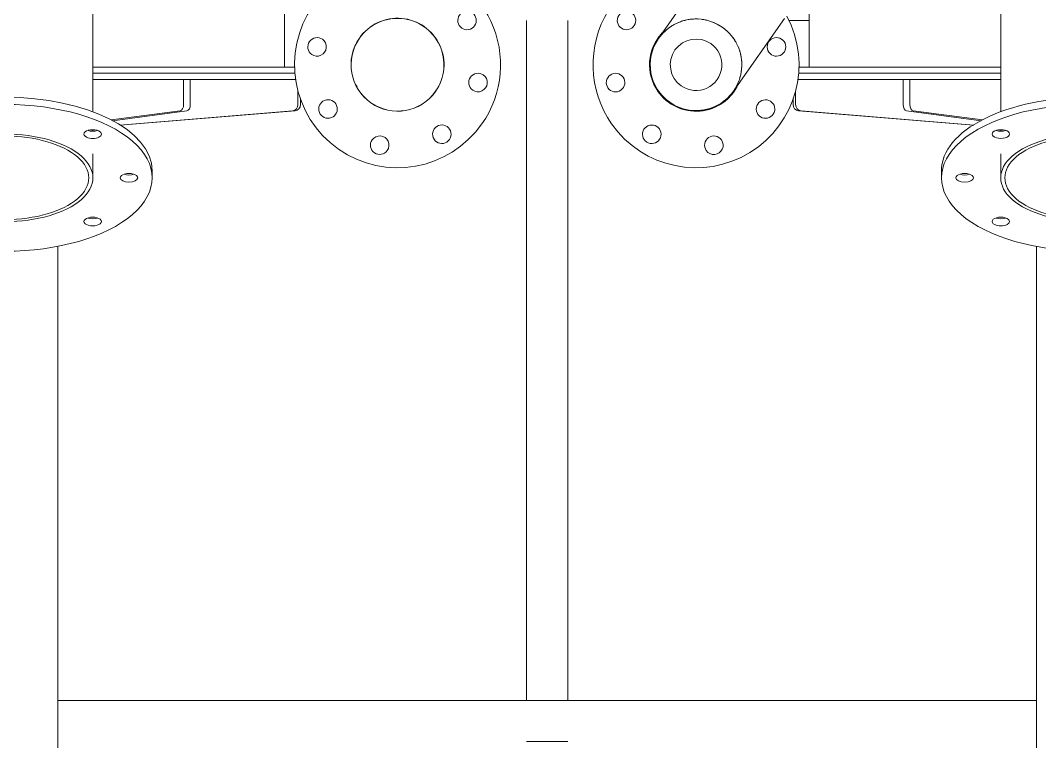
# Model space of a CAD drawing. Header units: millimetres. Extents: x -4617 to 4428, y -2900 to 2818.
# Drawn here: x -2920 to -1930, y 698 to 1398 of the extents above; entities that cross this region are included whole.
import ezdxf

# ---------------------------------------------------------------- set-up
doc = ezdxf.new("R2010")
doc.units = ezdxf.units.MM
doc.layers.add('A_--------_E-', color=8, linetype='Continuous', lineweight=9)
doc.layers.add('M-_EQPT----_E', color=7, linetype='Continuous', lineweight=9)

# ---------------------------------------------------------------- blocks, each defined once
blk = doc.blocks.new('PNS-0100 MAIN FRAME - ASY PNS-0100 MAIN FRAME_iam-651195-Разрез 1')
at = {"layer": 'A_--------_E-'}
for p, q in [((-2428.18, 1398.2), (-2428.18, 738.2)), ((-2388.18, 738.2), (-2388.18, 1398.2)), ((-2173.54, 1398.2), (-2153.94, 1398.2)), ((-2883.18, 389.29), (-2883.18, 1179.07)), ((-1933.18, 1178.93), (-1933.18, 88.2)), ((-1933.18, 738.2), (-2883.18, 738.2)), ((-2883.18, 738.2), (-2883.18, 734.2)), ((-2883.18, 702.2), (-2883.18, 734.2)), ((-2424.18, 738.2), (-2428.18, 738.2)), ((-2424.18, 738.2), (-2392.18, 738.2)), ((-2388.18, 738.2), (-2392.18, 738.2)), ((-1933.18, 738.2), (-1933.18, 734.2)), ((-1933.18, 702.2), (-1933.18, 734.2)), ((-2883.18, 702.2), (-2883.18, 698.2)), ((-2428.18, 698.2), (-2424.18, 698.2)), ((-2392.18, 698.2), (-2424.18, 698.2)), ((-2392.18, 698.2), (-2388.18, 698.2)), ((-1933.18, 702.2), (-1933.18, 698.2))]:
    blk.add_line(p, q, dxfattribs=at)
blk = doc.blocks.new('PNS-0100 MAIN FRAME - Standard-550811-Разрез 1')
blk.add_blockref('PNS-0100 MAIN FRAME - ASY PNS-0100 MAIN FRAME_iam-651195-Разрез 1', (0, 0))
blk = doc.blocks.new('PNS-Filter column D1000 _Left side_ - ASY PNS-Filter column D1000_iam-892261-Разрез 1')
at = {"layer": 'A_--------_E-'}
for p, q in [((-2663.19, 1433.43), (-2663.19, 1352.92)), ((-2663.19, 1352.92), (-2663.19, 1433.43)), ((-2849.19, 1420.69), (-2849.19, 1309.3)), ((-2520.67, 1385.84), (-2520.27, 1385.28)), ((-2849.17, 1352.92), (-2652.81, 1352.92)), ((-2849.17, 1346.92), (-2846.46, 1346.92)), ((-2846.46, 1346.92), (-2836.28, 1346.92)), ((-2836.28, 1346.92), (-2817.78, 1346.92)), ((-2817.78, 1346.92), (-2806.42, 1346.92)), ((-2806.42, 1346.92), (-2790.03, 1346.92)), ((-2790.04, 1346.92), (-2778.48, 1346.92)), ((-2778.49, 1346.92), (-2763.45, 1346.92)), ((-2763.46, 1346.92), (-2752.14, 1346.92)), ((-2752.14, 1346.92), (-2738.19, 1346.92)), ((-2738.2, 1346.92), (-2727.42, 1346.92)), ((-2727.43, 1346.92), (-2714.62, 1346.92)), ((-2714.62, 1346.92), (-2704.47, 1346.92)), ((-2704.47, 1346.92), (-2692.76, 1346.92)), ((-2692.77, 1346.92), (-2683.42, 1346.92)), ((-2683.43, 1346.92), (-2672.85, 1346.92)), ((-2672.85, 1346.92), (-2664.44, 1346.92)), ((-2664.44, 1346.92), (-2655.05, 1346.92)), ((-2655.05, 1346.92), (-2652.95, 1346.92)), ((-2849.15, 1340.92), (-2652.03, 1340.92)), ((-2761.09, 1316.47), (-2761.09, 1340.92)), ((-2754.62, 1340.92), (-2754.62, 1316.47)), ((-2592.59, 1333.57), (-2594.36, 1336.09)), ((-2650.11, 1316.47), (-2650.11, 1329.64)), ((-2647.64, 1322.67), (-2647.64, 1316.47)), ((-2831.53, 1301.52), (-2764.34, 1310.48)), ((-2757.87, 1310.48), (-2830.17, 1300.84)), ((-2822.99, 1296.66), (-2655.37, 1310.48)), ((-2652.9, 1310.48), (-2822.72, 1296.48)), ((-2849.19, 1291.94), (-2849.19, 1290.66)), ((-2849.19, 1268.64), (-2849.19, 1245.41)), ((-2791.69, 1252.34), (-2791.69, 1245.41))]:
    blk.add_line(p, q, dxfattribs=at)
for centre, radius, start, end in [((-2553.45, 1355.17), 100, 325, 145), ((-2553.45, 1355.17), 100, 145, 325), ((-2485.98, 1398.16), 9, 100, 280), ((-2485.98, 1398.16), 9, 280, 100), ((-2553.45, 1355.17), 45.15, 325, 145), ((-2631.56, 1372.49), 9, 55, 235), ((-2631.56, 1372.49), 9, 235, 55), ((-2553.45, 1355.17), 45.15, 145, 325), ((-2475.35, 1337.86), 9, 55, 235), ((-2475.35, 1337.86), 9, 235, 55), ((-2620.93, 1312.19), 9, 100, 280), ((-2620.93, 1312.19), 9, 280, 100), ((-2510.47, 1287.7), 9, 10, 190), ((-2510.47, 1287.7), 9, 190, 10), ((-2570.77, 1277.07), 9, 145, 325), ((-2570.77, 1277.07), 9, 325, 145)]:
    blk.add_arc(centre, radius, start, end, dxfattribs=at)
for centre, major_axis, ratio, start_param, end_param in [((-2934.19, 1252.34), (142.5, 0), 0.5, 0, 1.570796), ((-2934.19, 1245.41), (142.5, 0), 0.5, 4.712389, 7.853982), ((-2764.62, 1316.47), (0, 6), 0.587785, 3.219864, 4.712389), ((-2758.14, 1316.47), (0, 6), 0.587785, 3.219864, 4.712389), ((-2655.81, 1316.47), (0, 6), 0.951057, 3.219864, 4.712389), ((-2653.34, 1316.47), (0, 6), 0.951057, 3.219864, 4.712389), ((-2934.19, 1245.41), (85, 0), 0.5, 4.712389, 7.853982), ((-2934.19, 1245.41), (85, 0), 0.5, 4.712389, 7.853982), ((-2849.34, 1287.84), (8.5, 0), 0.5, 0.785398, 3.926991), ((-2849.34, 1287.84), (8.5, 0), 0.5, 3.926991, 7.068583), ((-2849.34, 1294.77), (8.5, 0), 0.5, 4.145429, 5.279349), ((-2934.19, 1245.41), (81, 0), 0.5, 4.712389, 7.853982), ((-2814.19, 1245.41), (8.5, 0), 0.5, 0, 3.141593), ((-2814.19, 1252.34), (8.5, 0), 0.5, 4.115917, 5.308861), ((-2814.19, 1245.41), (8.5, 0), 0.5, 3.141593, 6.283185), ((-2849.34, 1202.98), (8.5, 0), 0.5, 5.497787, 8.63938), ((-2849.34, 1202.98), (8.5, 0), 0.5, 2.356194, 5.497787), ((-2849.34, 1209.91), (8.5, 0), 0.5, 4.145429, 5.279349)]:
    blk.add_ellipse(centre, major_axis=major_axis, ratio=ratio, start_param=start_param, end_param=end_param, dxfattribs=at)
blk = doc.blocks.new('PNS-Filter column D1000 _Left side_ - Standard-896179-Разрез 1')
at = {"layer": 'M-_EQPT----_E'}
for start, end in [(325, 145), (145, 325)]:
    blk.add_arc((-2553.45, 1355.17), 45, start, end, dxfattribs=at)
blk.add_blockref('PNS-Filter column D1000 _Left side_ - ASY PNS-Filter column D1000_iam-892261-Разрез 1', (0, 0))
blk = doc.blocks.new('PNS-Filter column D1000 _Left side_ - ASY PNS-Filter column D1000_iam-V5-Разрез 1')
at = {"layer": 'A_--------_E-'}
for p, q in [((-2300.11, 1380.63), (-2250.79, 1451.08)), ((-2153.94, 1352.92), (-2153.94, 1433.43)), ((-1967.94, 1309.3), (-1967.94, 1420.69)), ((-2177.96, 1400.08), (-2227.29, 1329.64)), ((-2164.35, 1352.92), (-1967.96, 1352.92)), ((-2164.35, 1346.92), (-2154.66, 1346.92)), ((-2154.66, 1346.92), (-2146.52, 1346.92)), ((-2146.52, 1346.92), (-2135.95, 1346.92)), ((-2135.95, 1346.92), (-2126.77, 1346.92)), ((-2126.77, 1346.92), (-2115.18, 1346.92)), ((-2115.19, 1346.92), (-2105.07, 1346.92)), ((-2105.07, 1346.92), (-2092.53, 1346.92)), ((-2092.53, 1346.92), (-2081.58, 1346.92)), ((-2081.59, 1346.92), (-2068.15, 1346.92)), ((-2068.16, 1346.92), (-2056.51, 1346.92)), ((-2056.51, 1346.92), (-2042.26, 1346.92)), ((-2042.26, 1346.92), (-2035.03, 1346.92)), ((-2035.03, 1346.92), (-2030.04, 1346.92)), ((-2030.04, 1346.92), (-2015.03, 1346.92)), ((-2015.03, 1346.92), (-2002.39, 1346.92)), ((-2002.39, 1346.92), (-1986.66, 1346.92)), ((-1986.67, 1346.92), (-1973.78, 1346.92)), ((-1973.78, 1346.92), (-1967.96, 1346.92)), ((-2165.28, 1340.92), (-2035.03, 1340.92)), ((-2062.51, 1316.47), (-2062.51, 1340.92)), ((-2056.04, 1340.92), (-2056.04, 1316.47)), ((-2035.03, 1340.92), (-1968.02, 1340.92)), ((-2167.02, 1329.75), (-2167.02, 1316.47)), ((-2169.49, 1316.47), (-2169.49, 1322.7)), ((-1994.41, 1296.48), (-2164.23, 1310.48)), ((-2161.76, 1310.48), (-1994.13, 1296.66)), ((-1986.96, 1300.84), (-2059.26, 1310.48)), ((-2052.79, 1310.48), (-1985.59, 1301.52)), ((-1967.94, 1290.66), (-1967.94, 1291.94)), ((-1967.94, 1245.41), (-1967.94, 1268.64)), ((-2025.44, 1245.41), (-2025.44, 1252.34))]:
    blk.add_line(p, q, dxfattribs=at)
for centre, radius, start, end in [((-2263.7, 1355.13), 100, 81.80636, 215), ((-2331.17, 1398.12), 9, 80, 260), ((-2331.17, 1398.12), 9, 260, 80), ((-2263.7, 1355.13), 100, 215, 28.16496), ((-2263.7, 1355.13), 44.45, 55, 235), ((-2263.7, 1355.13), 45.15, 136.8943, 215), ((-2263.7, 1355.13), 45, 137.7655, 305), ((-2263.7, 1355.13), 44.45, 235, 55), ((-2185.6, 1372.45), 9, 125, 305), ((-2185.6, 1372.45), 9, 305, 125), ((-2341.81, 1337.82), 9, 305, 125), ((-2341.81, 1337.82), 9, 125, 305), ((-2263.7, 1355.13), 45.15, 215, 335), ((-2263.7, 1355.13), 45, 305, 331.08759), ((-2196.23, 1312.15), 9, 80, 260), ((-2196.23, 1312.15), 9, 260, 80), ((-2306.69, 1287.66), 9, 350, 170), ((-2306.69, 1287.66), 9, 170, 350), ((-2246.39, 1277.03), 9, 35, 215), ((-2246.39, 1277.03), 9, 215, 35)]:
    blk.add_arc(centre, radius, start, end, dxfattribs=at)
for centre, major_axis, ratio, start_param, end_param in [((-2163.79, 1316.47), (0, 6), 0.951057, 1.570796, 3.063322), ((-2161.31, 1316.47), (0, 6), 0.951057, 1.570796, 3.063322), ((-2058.98, 1316.47), (0, 6), 0.587785, 1.570796, 3.063322), ((-2052.51, 1316.47), (0, 6), 0.587785, 1.570796, 3.063322), ((-1882.94, 1252.34), (142.5, 0), 0.5, 1.570796, 3.141593), ((-1882.94, 1245.41), (142.5, 0), 0.5, 1.570796, 4.712389), ((-1967.79, 1287.84), (8.5, 0), 0.5, 2.356194, 5.497787), ((-1967.79, 1287.84), (8.5, 0), 0.5, 5.497787, 8.63938), ((-1967.79, 1294.77), (8.5, 0), 0.5, 4.145429, 5.279349), ((-1882.94, 1245.41), (85, 0), 0.5, 1.570796, 4.712389), ((-1882.94, 1245.41), (85, 0), 0.5, 1.570796, 4.712389), ((-1882.94, 1245.41), (81, 0), 0.5, 1.570796, 4.712389), ((-2002.94, 1245.41), (8.5, 0), 0.5, 0, 3.141593), ((-2002.94, 1252.34), (8.5, 0), 0.5, 4.115917, 5.308861), ((-2002.94, 1245.41), (8.5, 0), 0.5, 3.141593, 6.283185), ((-1967.79, 1202.98), (8.5, 0), 0.5, 0.785398, 3.926991), ((-1967.79, 1202.98), (8.5, 0), 0.5, 3.926991, 7.068583), ((-1967.79, 1209.91), (8.5, 0), 0.5, 4.145429, 5.279349)]:
    blk.add_ellipse(centre, major_axis=major_axis, ratio=ratio, start_param=start_param, end_param=end_param, dxfattribs=at)
for points, knots in [([(-2281.43, 1395.89), (-2280.9, 1396.13), (-2279.01, 1396.9), (-2275.69, 1398.01), (-2272.14, 1398.82), (-2269.27, 1399.25), (-2266.37, 1399.54), (-2263.6, 1399.62), (-2261.56, 1399.54), (-2260.98, 1399.5)], [0.3499236, 0.3499236, 0.3499236, 0.3499236, 0.375, 0.4375, 0.5, 0.53125, 0.5625, 0.625, 0.6501475, 0.6501475, 0.6501475, 0.6501475]), ([(-2257.9, 1399.2), (-2256.62, 1399.03), (-2254.06, 1398.58), (-2251.56, 1397.91), (-2250.32, 1397.52)], [0.6944558, 0.6944558, 0.6944558, 0.6944558, 0.75, 0.8057885, 0.8057885, 0.8057885, 0.8057885]), ([(-2247.41, 1396.49), (-2246.87, 1396.28), (-2243.65, 1394.93), (-2240.59, 1393.21), (-2238.21, 1391.54)], [0.849941, 0.849941, 0.849941, 0.849941, 0.875, 1, 1, 1, 1]), ([(-2300.11, 1380.63), (-2298.44, 1383.01), (-2296.16, 1385.67), (-2293.6, 1388.03), (-2293.17, 1388.41)], [0, 0, 0, 0, 0.125, 0.149741, 0.149741, 0.149741, 0.149741]), ([(-2290.82, 1390.35), (-2289.78, 1391.15), (-2287.63, 1392.66), (-2285.37, 1393.97), (-2284.21, 1394.57)], [0.1933365, 0.1933365, 0.1933365, 0.1933365, 0.25, 0.3057405, 0.3057405, 0.3057405, 0.3057405]), ([(-2238.21, 1391.54), (-2235.82, 1389.88), (-2233.16, 1387.59), (-2230.79, 1385.02), (-2230.41, 1384.58)], [0, 0, 0, 0, 0.125, 0.150059, 0.150059, 0.150059, 0.150059]), ([(-2228.45, 1382.21), (-2227.66, 1381.18), (-2226.17, 1379.05), (-2224.87, 1376.8), (-2224.27, 1375.66)], [0.1942115, 0.1942115, 0.1942115, 0.1942115, 0.25, 0.3055442, 0.3055442, 0.3055442, 0.3055442]), ([(-2222.94, 1372.87), (-2222.71, 1372.33), (-2221.93, 1370.44), (-2221.06, 1367.82), (-2220.34, 1364.99), (-2219.77, 1362.14), (-2219.31, 1358.53), (-2219.21, 1355.03), (-2219.3, 1353), (-2219.33, 1352.41)], [0.3498525, 0.3498525, 0.3498525, 0.3498525, 0.375, 0.4375, 0.46875, 0.5, 0.5625, 0.625, 0.6500764, 0.6500764, 0.6500764, 0.6500764]), ([(-2219.63, 1349.34), (-2219.8, 1348.06), (-2220.25, 1345.48), (-2220.93, 1342.95), (-2221.33, 1341.69)], [0.6942595, 0.6942595, 0.6942595, 0.6942595, 0.75, 0.8066635, 0.8066635, 0.8066635, 0.8066635]), ([(-2222.35, 1338.83), (-2222.56, 1338.29), (-2223.9, 1335.07), (-2225.62, 1332.02), (-2227.29, 1329.64)], [0.850259, 0.850259, 0.850259, 0.850259, 0.875, 1, 1, 1, 1])]:
    blk.add_open_spline(points, degree=3, knots=knots, dxfattribs=at)
blk = doc.blocks.new('PNS-Filter column D1000 _Left side_ - Standard-V6-Разрез 1')
at = {"layer": 'M-_EQPT----_E'}
for start, end in [(55, 235), (235, 55)]:
    blk.add_arc((-2263.7, 1355.13), 25, start, end, dxfattribs=at)
blk.add_blockref('PNS-Filter column D1000 _Left side_ - ASY PNS-Filter column D1000_iam-V5-Разрез 1', (0, 0))

msp = doc.modelspace()

# ---------------------------------------------------------------- block references
at = {"layer": 'A_--------_E-'}
msp.add_blockref('PNS-0100 MAIN FRAME - Standard-550811-Разрез 1', (0, 0), dxfattribs=at)
at = {"layer": 'M-_EQPT----_E'}
for name in ['PNS-Filter column D1000 _Left side_ - Standard-896179-Разрез 1', 'PNS-Filter column D1000 _Left side_ - Standard-V6-Разрез 1']:
    msp.add_blockref(name, (0, 0), dxfattribs=at)

doc.saveas('drawing.dxf')
